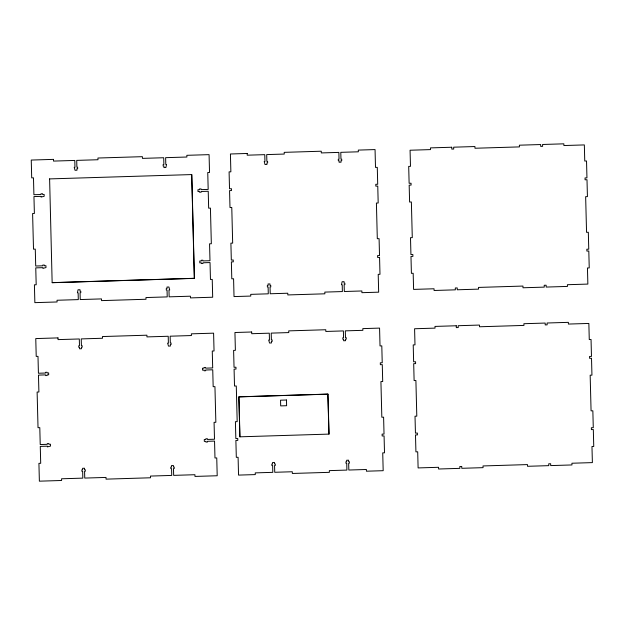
<?xml version="1.0" encoding="UTF-8"?>
<svg xmlns="http://www.w3.org/2000/svg" width="625" height="625" viewBox="0 0 625 625"><rect width="100%" height="100%" fill="white"/><g stroke="black" fill="none" stroke-linecap="round" stroke-linejoin="round"><path stroke-width="0.94" d="M49.523 178.906L191.789 174.57L194.414 278.375L52.148 282.711L49.609 178.906M52.234 282.625L194.32 278.297L191.695 174.578M328.953 434.102L327.852 394.18L238.937 396.891L239.945 436.812M53.477 159.375L31.25 160.055L31.703 177.883L33.477 177.828L33.906 194.719L40.992 194.508L40.969 193.797L42.547 193.742L42.562 194.461L44.133 194.414L44.18 196.266L41.055 197.07L41.039 196.359L33.953 196.578L34.383 213.477L32.602 213.523L33.508 249.172L35.281 249.117L35.711 266.016L42.797 265.805L42.773 265.086L44.344 265.039L44.367 265.758L45.938 265.703L45.984 267.562L42.859 268.367L42.844 267.656L35.758 267.875L36.188 284.766L34.406 284.82L34.859 302.648L57.086 301.969L57.039 300.258L78.305 299.609L78.133 292.797L77.398 292.82L78.062 289.773L79.984 289.711L80.023 291.227L80.766 291.203L80.805 292.711L80.062 292.734L80.234 299.555L101.5 298.906L101.547 300.617L146 299.258L145.961 297.547L167.227 296.898L167.047 290.086L166.312 290.109L166.273 288.594L167.016 288.57L166.977 287.062L168.898 287.008L169.719 290.008L168.977 290.023L169.148 296.844L190.414 296.195L190.461 297.906L212.688 297.227L212.234 279.406L210.461 279.461L210.031 262.562L202.945 262.781L202.961 263.492L201.391 263.539L201.375 262.828L199.805 262.875L199.758 261.023L201.328 260.969L201.312 260.258L202.883 260.211L202.898 260.922L209.984 260.711L209.555 243.812L211.336 243.758L210.43 208.109L208.656 208.164L208.227 191.266L201.141 191.484L201.164 192.195L199.586 192.242L199.57 191.531L198 191.578L197.953 189.727L199.523 189.68L199.508 188.961L201.078 188.914L201.094 189.633L208.18 189.414L207.75 172.516L209.531 172.461L209.078 154.641L186.852 155.312L186.891 157.023L165.625 157.672L165.797 164.492L166.539 164.469L165.875 167.516L163.953 167.57L163.914 166.062L163.172 166.086L163.133 164.57L163.875 164.547L163.703 157.734L142.438 158.383L142.391 156.672L97.938 158.023L97.977 159.734L76.711 160.383L76.883 167.195L77.625 167.18L77.664 168.688L76.922 168.711L76.961 170.219L75.039 170.281L74.219 167.281L74.961 167.258L74.789 160.445L53.523 161.086L53.477 159.375M247.164 153.477L230.422 153.984L230.867 171.812L229.094 171.867L229.516 188.766L231.445 188.703L231.492 190.555L229.562 190.617L229.992 207.516L231.773 207.461L232.672 243.109L230.898 243.164L231.32 260.055L233.25 260L233.297 261.852L231.367 261.914L231.797 278.812L233.578 278.758L234.023 296.578L250.773 296.07L250.727 294.359L268.289 293.82L268.117 287.008L267.375 287.031L267.336 285.516L268.078 285.492L268.039 283.984L269.969 283.922L270.008 285.438L270.742 285.414L270.781 286.922L270.047 286.945L270.219 293.766L287.773 293.227L287.82 294.938L324.867 293.812L324.82 292.102L342.383 291.562L342.211 284.75L341.469 284.773L342.133 281.727L344.062 281.664L344.102 283.18L344.844 283.156L344.883 284.672L344.141 284.688L344.312 291.508L361.875 290.969L361.914 292.68L378.664 292.172L378.211 274.352L379.984 274.297L379.562 257.398L377.633 257.453L377.586 255.602L379.516 255.547L379.086 238.648L377.305 238.703L376.406 203.055L378.188 203L377.758 186.102L375.828 186.164L375.781 184.305L377.711 184.25L377.281 167.352L375.5 167.406L375.055 149.578L358.305 150.094L358.352 151.805L340.789 152.336L340.961 159.156L341.703 159.133L341.742 160.641L341 160.664L341.039 162.18L339.109 162.234L339.07 160.727L338.336 160.75L338.297 159.234L339.039 159.211L338.867 152.398L321.305 152.93L321.258 151.219L284.211 152.352L284.258 154.062L266.695 154.594L266.867 161.414L267.609 161.391L267.648 162.898L266.906 162.922L266.945 164.438L265.016 164.492L264.203 161.492L264.938 161.469L264.766 154.656L247.211 155.188L247.164 153.477M451.742 147.242L430.477 147.891L430.516 149.602L410.07 150.227L410.477 166.344L408.695 166.391L409.125 183.289L411.055 183.234L411.102 185.086L409.172 185.148L409.602 202.039L411.375 201.984L412.281 237.633L410.5 237.688L410.93 254.586L412.859 254.531L412.906 256.383L410.977 256.438L411.406 273.336L413.18 273.281L413.594 289.398L434.039 288.773L434.086 290.484L455.352 289.836L455.305 287.984L457.227 287.922L457.273 289.781L478.539 289.133L478.5 287.422L522.953 286.062L523 287.773L544.266 287.125L544.219 285.273L546.141 285.219L546.188 287.07L567.453 286.422L567.414 284.711L587.859 284.086L587.453 267.977L589.234 267.922L588.805 251.023L586.883 251.078L586.836 249.227L588.758 249.172L588.328 232.273L586.555 232.328L585.648 196.68L587.43 196.625L587 179.727L585.078 179.789L585.031 177.93L586.953 177.875L586.531 160.977L584.75 161.031L584.344 144.922L563.891 145.539L563.852 143.828L542.586 144.477L542.633 146.328L540.703 146.391L540.656 144.539L519.391 145.188L519.438 146.898L474.977 148.25L474.93 146.539L453.672 147.188L453.719 149.039L451.789 149.102L451.742 147.242M57.992 337.898L35.766 338.578L36.219 356.406L37.992 356.352L38.422 373.242L45.508 373.031L45.492 372.32L47.062 372.266L47.078 372.984L48.648 372.938L48.695 374.789L47.125 374.836L47.141 375.547L45.57 375.594L45.555 374.883L38.469 375.102L38.898 392L37.117 392.047L38.023 427.695L39.797 427.641L40.227 444.539L47.312 444.328L47.289 443.609L48.867 443.562L48.883 444.281L50.453 444.227L50.5 446.086L47.375 446.891L47.359 446.18L40.273 446.398L40.703 463.289L38.922 463.344L39.375 481.172L61.602 480.492L61.562 478.781L82.828 478.133L82.656 471.32L81.914 471.344L81.875 469.828L82.617 469.805L82.578 468.297L84.5 468.234L84.539 469.75L85.281 469.727L85.32 471.234L84.578 471.258L84.75 478.078L106.016 477.43L106.062 479.141L150.516 477.781L150.477 476.07L171.742 475.422L171.57 468.609L170.828 468.633L170.789 467.117L171.531 467.102L171.492 465.586L173.414 465.531L173.453 467.039L174.195 467.016L174.234 468.531L173.492 468.547L173.664 475.367L194.93 474.719L194.977 476.43L217.203 475.75L216.75 457.93L214.977 457.984L214.547 441.086L207.461 441.305L207.484 442.016L205.914 442.062L205.891 441.352L204.32 441.398L204.273 439.547L205.844 439.492L205.828 438.781L207.398 438.734L207.414 439.445L214.5 439.234L214.07 422.336L215.852 422.281L214.945 386.633L213.172 386.688L212.742 369.789L205.656 370.008L205.68 370.719L204.109 370.766L204.086 370.055L202.516 370.102L202.469 368.25L204.039 368.203L204.023 367.484L205.594 367.438L205.609 368.156L212.695 367.938L212.266 351.039L214.047 350.984L213.594 333.164L191.367 333.836L191.414 335.547L170.148 336.195L170.32 343.016L171.055 342.992L171.094 344.5L170.359 344.523L170.391 346.039L168.469 346.094L167.648 343.094L168.391 343.07L168.219 336.258L146.953 336.906L146.906 335.195L102.453 336.547L102.492 338.258L81.234 338.906L81.406 345.719L82.141 345.703L82.18 347.211L81.438 347.234L81.477 348.742L79.555 348.805L79.516 347.289L78.773 347.312L78.734 345.805L79.477 345.781L79.305 338.969L58.039 339.609L57.992 337.898M251.68 332L234.938 332.508L235.383 350.336L233.609 350.391L234.039 367.289L235.961 367.227L236.008 369.078L234.086 369.141L234.508 386.039L236.289 385.984L237.188 421.633L235.414 421.688L235.836 438.578L237.766 438.523L237.812 440.375L235.883 440.438L236.312 457.336L238.094 457.281L238.539 475.102L255.289 474.594L255.242 472.883L272.805 472.344L272.633 465.531L271.891 465.555L271.852 464.039L272.594 464.016L272.555 462.508L274.484 462.445L274.523 463.961L275.266 463.938L275.297 465.445L274.562 465.469L274.734 472.289L292.289 471.75L292.336 473.461L329.383 472.336L329.344 470.625L346.898 470.086L346.727 463.273L345.984 463.297L345.953 461.781L346.688 461.758L346.648 460.25L348.578 460.188L348.617 461.703L349.359 461.68L349.398 463.195L348.656 463.211L348.828 470.031L366.391 469.492L366.43 471.203L383.18 470.695L382.727 452.875L384.508 452.82L384.078 435.922L382.148 435.977L382.102 434.125L384.031 434.07L383.602 417.172L381.828 417.227L380.922 381.578L382.703 381.523L382.273 364.625L380.344 364.688L380.297 362.828L382.227 362.773L381.797 345.875L380.023 345.93L379.57 328.102L362.82 328.617L362.867 330.328L345.305 330.859L345.477 337.68L346.219 337.656L346.258 339.164L345.516 339.188L345.555 340.703L343.633 340.758L343.594 339.25L342.852 339.273L342.812 337.758L343.555 337.734L343.383 330.922L325.82 331.453L325.773 329.742L288.727 330.875L288.773 332.586L271.211 333.117L271.383 339.938L272.125 339.914L272.164 341.422L271.422 341.445L271.461 342.961L269.531 343.016L268.719 340.016L269.461 339.992L269.281 333.18L251.727 333.711L251.68 332M456.258 325.766L434.992 326.414L435.039 328.125L414.586 328.75L414.992 344.867L413.219 344.914L413.641 361.812L415.57 361.758L415.617 363.609L413.688 363.672L414.117 380.562L415.898 380.508L416.797 416.156L415.016 416.211L415.445 433.109L417.375 433.055L417.422 434.906L415.492 434.961L415.922 451.859L417.703 451.805L418.109 467.922L438.555 467.297L438.602 469.008L459.867 468.359L459.82 466.508L461.742 466.445L461.789 468.305L483.055 467.656L483.016 465.945L527.469 464.586L527.516 466.297L548.781 465.648L548.734 463.797L550.656 463.742L550.703 465.594L571.969 464.945L571.93 463.234L592.383 462.609L591.969 446.5L593.75 446.445L593.32 429.547L591.398 429.602L591.352 427.75L593.273 427.695L592.852 410.797L591.07 410.852L590.164 375.203L591.945 375.148L591.516 358.25L589.594 358.312L589.547 356.453L591.469 356.398L591.047 339.5L589.266 339.555L588.859 323.445L568.406 324.062L568.367 322.352L547.102 323L547.148 324.852L545.219 324.914L545.172 323.062L523.906 323.711L523.953 325.422L479.492 326.773L479.453 325.062L458.188 325.711L458.234 327.562L456.305 327.625L456.258 325.766M327.938 394.094L238.844 396.805L239.859 436.82L329.039 434.102L327.938 394.18M286.477 400.008L280.547 400.188L280.688 405.891L286.617 405.711L286.477 400.008"/></g></svg>
